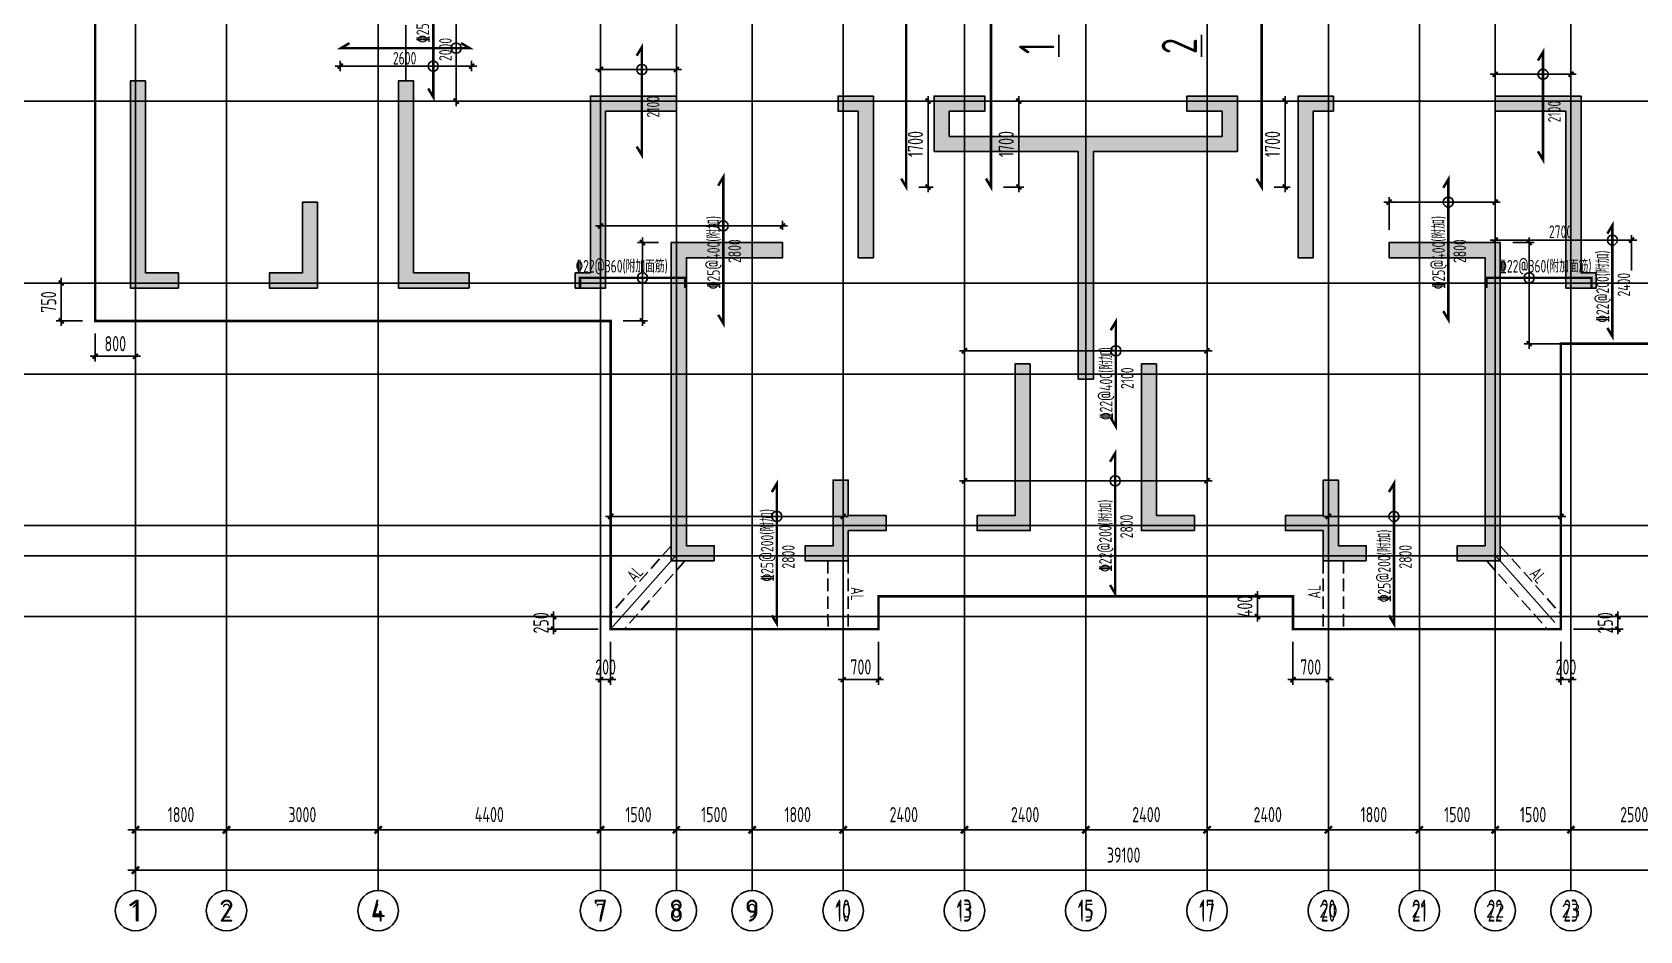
# Model space of a CAD drawing. Extents: x 627893 to 789462, y -407363 to 145317.
# Drawn here: x 666869 to 698676, y -147186 to -129402 of the extents above; entities that cross this region are included whole.
import ezdxf
from ezdxf.enums import TextEntityAlignment as Align

# ---------------------------------------------------------------- set-up
doc = ezdxf.new("R2010")
doc.units = 0
doc.header["$LTSCALE"] = 100
doc.linetypes.add('DASH', pattern=[0.35, 0.25, -0.1])
doc.layers.get('0').update_dxf_attribs({"linetype": 'CONTINUOUS'})
doc.layers.get('Defpoints').update_dxf_attribs({"linetype": 'CONTINUOUS'})
for name, color, linetype in [('1508', 2, 'CONTINUOUS'), ('AXIS', 3, 'CONTINUOUS'), ('AXIS_TEXT', 7, 'CONTINUOUS'), ('dote', 253, 'CONTINUOUS'), ('HATCH', 254, 'CONTINUOUS'), ('THIN', 7, 'CONTINUOUS'), ('底板钢筋2', 30, 'CONTINUOUS'), ('支座钢筋标注', 173, 'CONTINUOUS'), ('板底钢筋', 24, 'CONTINUOUS'), ('砼墙', 3, 'CONTINUOUS')]:
    doc.layers.add(name, color=color, linetype=linetype)
doc.styles.add('_TCH_AXIS', font='tssdeng.shx', dxfattribs={"width": 0.7, "bigfont": 'tssdchn.shx'})
doc.styles.add('CADReader_TextStyle', font='tssdeng.shx', dxfattribs={"height": 0.2, "bigfont": 'gbcbig.shx'})
doc.styles.add('COMPLEX', font='tssdeng.shx', dxfattribs={"width": 0.7, "bigfont": 'tssdchn.shx'})
doc.styles.add('dim_font', font='tssdeng.shx', dxfattribs={"width": 0.7, "bigfont": 'tssdchn.shx'})
doc.styles.add('HZTXT', font='tssdeng.shx', dxfattribs={"width": 0.7, "bigfont": 'tssdchn.shx'})
doc.styles.get("Standard").update_dxf_attribs({"font": 'tssdeng.shx', "width": 0.7, "bigfont": 'tssdchn.shx'})
doc.styles.add('TSSD_Dimension', font='Tssdeng.shx', dxfattribs={"width": 0.7, "bigfont": 'tssdchn.shx'})
doc.dimstyles.new('DIMN', dxfattribs={"dimtxt": 300, "dimasz": 1, "dimexe": 250, "dimexo": 300, "dimgap": 150, "dimtad": 1, "dimdec": 0, "dimzin": 0, "dimdsep": 46, "dimtxsty": 'dim_font', "dimblk": '_DIMX', "dimcen": 0.09, "dimclrt": 7, "dimadec": 0, "dimazin": 0, "dimtfac": 1, "dimtdec": 0, "dimtix": 1, "dimtmove": 2, "dimatfit": 3, "dimldrblk": '_DIMX', "dimfxl": 250, "dimtolj": 1, "dimtzin": 0, "dimarcsym": 0})
doc.dimstyles.new('TSSD_100_100', dxfattribs={"dimtxt": 300, "dimasz": 100, "dimexe": 100, "dimexo": 250, "dimgap": 100, "dimtad": 1, "dimdec": 0, "dimzin": 0, "dimdsep": 46, "dimtxsty": 'TSSD_Dimension', "dimblk": 'ARCHTICK', "dimcen": 0, "dimdle": 100, "dimclrt": 7, "dimadec": 0, "dimazin": 0, "dimtfac": 1, "dimtdec": 0, "dimtix": 1, "dimtmove": 2, "dimatfit": 3, "dimfxl": 1, "dimtolj": 1, "dimtzin": 0, "dimarcsym": 0})

# ---------------------------------------------------------------- blocks, each defined once
blk = doc.blocks.new('_DIMX')
blk.add_line((-150, 0), (150, 0))
at = {"const_width": 50}
blk.add_lwpolyline([(-70, -70), (70, 70)], dxfattribs=at)
blk = doc.blocks.new('_ArchTick')
at = {"color": 0, "linetype": 'ByBlock', "const_width": 0.4}
blk.add_lwpolyline([(-0.5, -0.5), (0.5, 0.5)], dxfattribs=at)
blk = doc.blocks.new('*D443')
at = {"layer": 'Defpoints', "color": 0}
for p in [(674278, -128767), (674278, -130767), (675258, -130767)]:
    blk.add_point(p, dxfattribs=at)
at = {"layer": '底板钢筋2', "color": 0, "lineweight": -2}
for p, q in [((674528, -128767), (675358, -128767)), ((675258, -128667), (675258, -130867)), ((674528, -130767), (675358, -130767))]:
    blk.add_line(p, q, dxfattribs=at)
at = {"layer": '底板钢筋2', "color": 0, "lineweight": -2, "xscale": 100, "yscale": 100, "zscale": 100}
for p, rotation in [((675258, -128767), 90), ((675258, -130767), 270)]:
    blk.add_blockref('_ArchTick', p, dxfattribs=dict(at, rotation=rotation))
blk = doc.blocks.new('*D445')
at = {"layer": 'Defpoints', "color": 0}
for p in [(678114, -130085), (679614, -130085), (679614, -130141)]:
    blk.add_point(p, dxfattribs=at)
at = {"layer": '底板钢筋2', "color": 0, "lineweight": -2}
for p, q in [((678014, -130141), (679714, -130141)), ((678114, -130335), (678114, -130241)), ((679614, -130335), (679614, -130241))]:
    blk.add_line(p, q, dxfattribs=at)
at = {"layer": '底板钢筋2', "color": 0, "lineweight": -2, "xscale": 100, "yscale": 100, "zscale": 100, "rotation": 180}
blk.add_blockref('_ArchTick', (678114, -130141), dxfattribs=at)
at = {"layer": '底板钢筋2', "color": 0, "lineweight": -2, "xscale": 100, "yscale": 100, "zscale": 100}
blk.add_blockref('_ArchTick', (679614, -130141), dxfattribs=at)
blk = doc.blocks.new('*D446')
at = {"layer": 'Defpoints', "color": 0}
for p in [(681714, -133237), (681714, -133567), (678114, -133602)]:
    blk.add_point(p, dxfattribs=at)
at = {"layer": '底板钢筋2', "color": 0, "lineweight": -2}
for p, q in [((678014, -133237), (681814, -133237)), ((678114, -133352), (678114, -133137)), ((681714, -133317), (681714, -133137))]:
    blk.add_line(p, q, dxfattribs=at)
at = {"layer": '底板钢筋2', "color": 0, "lineweight": -2, "xscale": 100, "yscale": 100, "zscale": 100, "rotation": 180}
blk.add_blockref('_ArchTick', (678114, -133237), dxfattribs=at)
at = {"layer": '底板钢筋2', "color": 0, "lineweight": -2, "xscale": 100, "yscale": 100, "zscale": 100}
blk.add_blockref('_ArchTick', (681714, -133237), dxfattribs=at)
blk = doc.blocks.new('*D447')
at = {"layer": 'Defpoints', "color": 0}
for p in [(682914, -138984), (678314, -140089), (682914, -140089)]:
    blk.add_point(p, dxfattribs=at)
at = {"layer": '底板钢筋2', "color": 0, "lineweight": -2}
for p, q in [((678214, -138984), (683014, -138984)), ((678314, -139839), (678314, -138884)), ((682914, -139839), (682914, -138884))]:
    blk.add_line(p, q, dxfattribs=at)
at = {"layer": '底板钢筋2', "color": 0, "lineweight": -2, "xscale": 100, "yscale": 100, "zscale": 100, "rotation": 180}
blk.add_blockref('_ArchTick', (678314, -138984), dxfattribs=at)
at = {"layer": '底板钢筋2', "color": 0, "lineweight": -2, "xscale": 100, "yscale": 100, "zscale": 100}
blk.add_blockref('_ArchTick', (682914, -138984), dxfattribs=at)
blk = doc.blocks.new('*D448')
at = {"layer": 'Defpoints', "color": 0}
for p in [(685314, -138019), (690114, -138019), (690114, -138280)]:
    blk.add_point(p, dxfattribs=at)
at = {"layer": '底板钢筋2', "color": 0, "lineweight": -2}
for p, q in [((685214, -138280), (690214, -138280)), ((685314, -138269), (685314, -138380)), ((690114, -138269), (690114, -138380))]:
    blk.add_line(p, q, dxfattribs=at)
at = {"layer": '底板钢筋2', "color": 0, "lineweight": -2, "xscale": 100, "yscale": 100, "zscale": 100, "rotation": 180}
blk.add_blockref('_ArchTick', (685314, -138280), dxfattribs=at)
at = {"layer": '底板钢筋2', "color": 0, "lineweight": -2, "xscale": 100, "yscale": 100, "zscale": 100}
blk.add_blockref('_ArchTick', (690114, -138280), dxfattribs=at)
blk = doc.blocks.new('*D449')
at = {"layer": 'Defpoints', "color": 0}
for p in [(692514, -138984), (692514, -140089), (697114, -140089)]:
    blk.add_point(p, dxfattribs=at)
at = {"layer": '底板钢筋2', "color": 0, "lineweight": -2}
for p, q in [((697214, -138984), (692414, -138984)), ((692514, -139839), (692514, -138884)), ((697114, -139839), (697114, -138884))]:
    blk.add_line(p, q, dxfattribs=at)
at = {"layer": '底板钢筋2', "color": 0, "lineweight": -2, "xscale": 100, "yscale": 100, "zscale": 100, "rotation": 180}
blk.add_blockref('_ArchTick', (692514, -138984), dxfattribs=at)
at = {"layer": '底板钢筋2', "color": 0, "lineweight": -2, "xscale": 100, "yscale": 100, "zscale": 100}
blk.add_blockref('_ArchTick', (697114, -138984), dxfattribs=at)
blk = doc.blocks.new('*D450')
at = {"layer": 'Defpoints', "color": 0}
for p in [(690114, -135708), (685314, -135859), (690114, -135859)]:
    blk.add_point(p, dxfattribs=at)
at = {"layer": '底板钢筋2', "color": 0, "lineweight": -2}
for p, q in [((685214, -135708), (690214, -135708)), ((685314, -135609), (685314, -135608)), ((690114, -135609), (690114, -135608))]:
    blk.add_line(p, q, dxfattribs=at)
at = {"layer": '底板钢筋2', "color": 0, "lineweight": -2, "xscale": 100, "yscale": 100, "zscale": 100, "rotation": 180}
blk.add_blockref('_ArchTick', (685314, -135708), dxfattribs=at)
at = {"layer": '底板钢筋2', "color": 0, "lineweight": -2, "xscale": 100, "yscale": 100, "zscale": 100}
blk.add_blockref('_ArchTick', (690114, -135708), dxfattribs=at)
blk = doc.blocks.new('*D453')
at = {"layer": 'Defpoints', "color": 0}
for p in [(695814, -132765), (693714, -133567), (695814, -133567)]:
    blk.add_point(p, dxfattribs=at)
at = {"layer": '底板钢筋2', "color": 0, "lineweight": -2}
for p, q in [((693614, -132765), (695914, -132765)), ((693714, -133317), (693714, -132665)), ((695814, -133317), (695814, -132665))]:
    blk.add_line(p, q, dxfattribs=at)
at = {"layer": '底板钢筋2', "color": 0, "lineweight": -2, "xscale": 100, "yscale": 100, "zscale": 100, "rotation": 180}
blk.add_blockref('_ArchTick', (693714, -132765), dxfattribs=at)
at = {"layer": '底板钢筋2', "color": 0, "lineweight": -2, "xscale": 100, "yscale": 100, "zscale": 100}
blk.add_blockref('_ArchTick', (695814, -132765), dxfattribs=at)
blk = doc.blocks.new('*D454')
at = {"layer": 'Defpoints', "color": 0}
for p in [(695814, -130274), (697314, -130236), (697314, -130274)]:
    blk.add_point(p, dxfattribs=at)
at = {"layer": '底板钢筋2', "color": 0, "lineweight": -2}
for p, q in [((695814, -130024), (695814, -130136)), ((697314, -130024), (697314, -130136)), ((695714, -130236), (697414, -130236))]:
    blk.add_line(p, q, dxfattribs=at)
at = {"layer": '底板钢筋2', "color": 0, "lineweight": -2, "xscale": 100, "yscale": 100, "zscale": 100, "rotation": 180}
blk.add_blockref('_ArchTick', (695814, -130236), dxfattribs=at)
at = {"layer": '底板钢筋2', "color": 0, "lineweight": -2, "xscale": 100, "yscale": 100, "zscale": 100}
blk.add_blockref('_ArchTick', (697314, -130236), dxfattribs=at)
blk = doc.blocks.new('*D459')
at = {"layer": 'Defpoints', "color": 0}
for p in [(684162, -130767), (684162, -132467), (684594, -132467)]:
    blk.add_point(p, dxfattribs=at)
at = {"layer": '支座钢筋标注', "color": 0, "lineweight": -2}
for p, q in [((684594, -130667), (684594, -132567)), ((684412, -130767), (684694, -130767)), ((684412, -132467), (684694, -132467))]:
    blk.add_line(p, q, dxfattribs=at)
at = {"layer": '支座钢筋标注', "color": 0, "lineweight": -2, "xscale": 100, "yscale": 100, "zscale": 100}
for p, rotation in [((684594, -130767), 90), ((684594, -132467), 270)]:
    blk.add_blockref('_ArchTick', p, dxfattribs=dict(at, rotation=rotation))
at = {"layer": '支座钢筋标注', "color": 7, "insert": (684344, -131617), "char_height": 300, "attachment_point": 5, "rotation": 90, "style": 'TSSD_Dimension'}
blk.add_mtext('\\A1;1700', dxfattribs=at)
blk = doc.blocks.new('*D460')
at = {"layer": 'Defpoints', "color": 0}
for p in [(685839, -130767), (685839, -132467), (686389, -132467)]:
    blk.add_point(p, dxfattribs=at)
at = {"layer": '支座钢筋标注', "color": 0, "lineweight": -2}
for p, q in [((686389, -130667), (686389, -132567)), ((686089, -130767), (686489, -130767)), ((686089, -132467), (686489, -132467))]:
    blk.add_line(p, q, dxfattribs=at)
at = {"layer": '支座钢筋标注', "color": 0, "lineweight": -2, "xscale": 100, "yscale": 100, "zscale": 100}
for p, rotation in [((686389, -130767), 90), ((686389, -132467), 270)]:
    blk.add_blockref('_ArchTick', p, dxfattribs=dict(at, rotation=rotation))
at = {"layer": '支座钢筋标注', "color": 7, "insert": (686139, -131617), "char_height": 300, "attachment_point": 5, "rotation": 90, "style": 'TSSD_Dimension'}
blk.add_mtext('\\A1;1700', dxfattribs=at)
blk = doc.blocks.new('*D461')
at = {"layer": 'Defpoints', "color": 0}
for p in [(691194, -130767), (691194, -132467), (691659, -132467)]:
    blk.add_point(p, dxfattribs=at)
at = {"layer": '支座钢筋标注', "color": 0, "lineweight": -2}
for p, q in [((691659, -130667), (691659, -132567)), ((691444, -130767), (691759, -130767)), ((691444, -132467), (691759, -132467))]:
    blk.add_line(p, q, dxfattribs=at)
at = {"layer": '支座钢筋标注', "color": 0, "lineweight": -2, "xscale": 100, "yscale": 100, "zscale": 100}
for p, rotation in [((691659, -130767), 90), ((691659, -132467), 270)]:
    blk.add_blockref('_ArchTick', p, dxfattribs=dict(at, rotation=rotation))
at = {"layer": '支座钢筋标注', "color": 7, "insert": (691409, -131617), "char_height": 300, "attachment_point": 5, "rotation": 90, "style": 'TSSD_Dimension'}
blk.add_mtext('\\A1;1700', dxfattribs=at)
blk = doc.blocks.new('*D462')
at = {"layer": '1508', "color": 0, "lineweight": -2}
for p, q in [((668114, -135367), (668114, -135917)), ((668914, -135367), (668914, -135917)), ((668014, -135817), (669014, -135817))]:
    blk.add_line(p, q, dxfattribs=at)
at = {"layer": 'Defpoints', "color": 0}
for p in [(668114, -135117), (668914, -135117), (668914, -135817)]:
    blk.add_point(p, dxfattribs=at)
at = {"layer": '1508', "color": 0, "lineweight": -2, "xscale": 100, "yscale": 100, "zscale": 100, "rotation": 180}
blk.add_blockref('_ArchTick', (668114, -135817), dxfattribs=at)
at = {"layer": '1508', "color": 0, "lineweight": -2, "xscale": 100, "yscale": 100, "zscale": 100}
blk.add_blockref('_ArchTick', (668914, -135817), dxfattribs=at)
at = {"layer": '1508', "color": 7, "insert": (668514, -135567), "char_height": 300, "attachment_point": 5, "style": 'TSSD_Dimension'}
blk.add_mtext('\\A1;800', dxfattribs=at)
blk = doc.blocks.new('*D463')
at = {"layer": '1508', "color": 0, "lineweight": -2}
for p, q in [((667864, -134367), (667344, -134367)), ((667444, -134267), (667444, -135217)), ((667864, -135117), (667344, -135117))]:
    blk.add_line(p, q, dxfattribs=at)
at = {"layer": 'Defpoints', "color": 0}
for p in [(668114, -134367), (667444, -135117), (668114, -135117)]:
    blk.add_point(p, dxfattribs=at)
at = {"layer": '1508', "color": 0, "lineweight": -2, "xscale": 100, "yscale": 100, "zscale": 100}
for p, rotation in [((667444, -134367), 90), ((667444, -135117), 270)]:
    blk.add_blockref('_ArchTick', p, dxfattribs=dict(at, rotation=rotation))
at = {"layer": '1508', "color": 7, "insert": (667194, -134742), "char_height": 300, "attachment_point": 5, "rotation": 90, "style": 'TSSD_Dimension'}
blk.add_mtext('\\A1;750', dxfattribs=at)
blk = doc.blocks.new('*D490')
at = {"layer": '1508', "color": 0, "lineweight": -2}
for p, q in [((697114, -141467), (697114, -142315)), ((697314, -141467), (697314, -142315)), ((697114, -142215), (697014, -142215)), ((697114, -142215), (697314, -142215)), ((697314, -142215), (697414, -142215))]:
    blk.add_line(p, q, dxfattribs=at)
at = {"layer": 'Defpoints', "color": 0}
for p in [(697114, -141217), (697314, -141217), (697314, -142215)]:
    blk.add_point(p, dxfattribs=at)
at = {"layer": '1508', "color": 0, "lineweight": -2, "xscale": 100, "yscale": 100, "zscale": 100}
blk.add_blockref('_ArchTick', (697114, -142215), dxfattribs=at)
at = {"layer": '1508', "color": 0, "lineweight": -2, "xscale": 100, "yscale": 100, "zscale": 100, "rotation": 180}
blk.add_blockref('_ArchTick', (697314, -142215), dxfattribs=at)
at = {"layer": '1508', "color": 7, "insert": (697214, -141965), "char_height": 300, "attachment_point": 5, "style": 'TSSD_Dimension'}
blk.add_mtext('\\A1;200', dxfattribs=at)
blk = doc.blocks.new('*D491')
at = {"layer": '1508', "color": 0, "lineweight": -2}
for p, q in [((691814, -141467), (691814, -142315)), ((692514, -141467), (692514, -142315)), ((691714, -142215), (692614, -142215))]:
    blk.add_line(p, q, dxfattribs=at)
at = {"layer": 'Defpoints', "color": 0}
for p in [(691814, -141217), (692514, -141217), (692514, -142215)]:
    blk.add_point(p, dxfattribs=at)
at = {"layer": '1508', "color": 0, "lineweight": -2, "xscale": 100, "yscale": 100, "zscale": 100, "rotation": 180}
blk.add_blockref('_ArchTick', (691814, -142215), dxfattribs=at)
at = {"layer": '1508', "color": 0, "lineweight": -2, "xscale": 100, "yscale": 100, "zscale": 100}
blk.add_blockref('_ArchTick', (692514, -142215), dxfattribs=at)
at = {"layer": '1508', "color": 7, "insert": (692164, -141965), "char_height": 300, "attachment_point": 5, "style": 'TSSD_Dimension'}
blk.add_mtext('\\A1;700', dxfattribs=at)
blk = doc.blocks.new('*D492')
at = {"layer": '1508', "color": 0, "lineweight": -2}
for p, q in [((698243, -140967), (698243, -140867)), ((697364, -140967), (698343, -140967)), ((697364, -141217), (698343, -141217)), ((698243, -140967), (698243, -141217)), ((698243, -141217), (698243, -141317))]:
    blk.add_line(p, q, dxfattribs=at)
at = {"layer": 'Defpoints', "color": 0}
for p in [(697114, -140967), (697114, -141217), (698243, -141217)]:
    blk.add_point(p, dxfattribs=at)
at = {"layer": '1508', "color": 0, "lineweight": -2, "xscale": 100, "yscale": 100, "zscale": 100}
for p, rotation in [((698243, -140967), 270), ((698243, -141217), 90)]:
    blk.add_blockref('_ArchTick', p, dxfattribs=dict(at, rotation=rotation))
at = {"layer": '1508', "color": 7, "insert": (697993, -141092), "char_height": 300, "attachment_point": 5, "rotation": 90, "style": 'TSSD_Dimension'}
blk.add_mtext('\\A1;250', dxfattribs=at)
blk = doc.blocks.new('*D493')
at = {"layer": '1508', "color": 0, "lineweight": -2}
for p, q in [((691564, -140567), (691013, -140567)), ((691113, -140567), (691113, -140467)), ((691113, -140567), (691113, -140967)), ((691564, -140967), (691013, -140967)), ((691113, -140967), (691113, -141067))]:
    blk.add_line(p, q, dxfattribs=at)
at = {"layer": 'Defpoints', "color": 0}
for p in [(691814, -140567), (691113, -140967), (691814, -140967)]:
    blk.add_point(p, dxfattribs=at)
at = {"layer": '1508', "color": 0, "lineweight": -2, "xscale": 100, "yscale": 100, "zscale": 100}
for p, rotation in [((691113, -140567), 270), ((691113, -140967), 90)]:
    blk.add_blockref('_ArchTick', p, dxfattribs=dict(at, rotation=rotation))
at = {"layer": '1508', "color": 7, "insert": (690863, -140767), "char_height": 300, "attachment_point": 5, "rotation": 90, "style": 'TSSD_Dimension'}
blk.add_mtext('\\A1;400', dxfattribs=at)
blk = doc.blocks.new('*D494')
at = {"layer": '1508', "color": 0, "lineweight": -2}
for p, q in [((678114, -141467), (678114, -142315)), ((678314, -141467), (678314, -142315)), ((678114, -142215), (678014, -142215)), ((678314, -142215), (678114, -142215)), ((678314, -142215), (678414, -142215))]:
    blk.add_line(p, q, dxfattribs=at)
at = {"layer": 'Defpoints', "color": 0}
for p in [(678114, -141217), (678314, -141217), (678114, -142215)]:
    blk.add_point(p, dxfattribs=at)
at = {"layer": '1508', "color": 0, "lineweight": -2, "xscale": 100, "yscale": 100, "zscale": 100}
blk.add_blockref('_ArchTick', (678114, -142215), dxfattribs=at)
at = {"layer": '1508', "color": 0, "lineweight": -2, "xscale": 100, "yscale": 100, "zscale": 100, "rotation": 180}
blk.add_blockref('_ArchTick', (678314, -142215), dxfattribs=at)
at = {"layer": '1508', "color": 7, "insert": (678214, -141965), "char_height": 300, "attachment_point": 5, "style": 'TSSD_Dimension'}
blk.add_mtext('\\A1;200', dxfattribs=at)
blk = doc.blocks.new('*D495')
at = {"layer": '1508', "color": 0, "lineweight": -2}
for p, q in [((677186, -140967), (677186, -140867)), ((678064, -140967), (677086, -140967)), ((678064, -141217), (677086, -141217)), ((677186, -140967), (677186, -141217)), ((677186, -141217), (677186, -141317))]:
    blk.add_line(p, q, dxfattribs=at)
at = {"layer": 'Defpoints', "color": 0}
for p in [(677186, -141217), (678314, -140967), (678314, -141217)]:
    blk.add_point(p, dxfattribs=at)
at = {"layer": '1508', "color": 0, "lineweight": -2, "xscale": 100, "yscale": 100, "zscale": 100}
for p, rotation in [((677186, -140967), 270), ((677186, -141217), 90)]:
    blk.add_blockref('_ArchTick', p, dxfattribs=dict(at, rotation=rotation))
at = {"layer": '1508', "color": 7, "insert": (676936, -141092), "char_height": 300, "attachment_point": 5, "rotation": 90, "style": 'TSSD_Dimension'}
blk.add_mtext('\\A1;250', dxfattribs=at)
blk = doc.blocks.new('*D496')
at = {"layer": '1508', "color": 0, "lineweight": -2}
for p, q in [((682914, -141467), (682914, -142315)), ((683614, -141467), (683614, -142315)), ((682814, -142215), (683714, -142215))]:
    blk.add_line(p, q, dxfattribs=at)
at = {"layer": 'Defpoints', "color": 0}
for p in [(682914, -141217), (683614, -141217), (683614, -142215)]:
    blk.add_point(p, dxfattribs=at)
at = {"layer": '1508', "color": 0, "lineweight": -2, "xscale": 100, "yscale": 100, "zscale": 100, "rotation": 180}
blk.add_blockref('_ArchTick', (682914, -142215), dxfattribs=at)
at = {"layer": '1508', "color": 0, "lineweight": -2, "xscale": 100, "yscale": 100, "zscale": 100}
blk.add_blockref('_ArchTick', (683614, -142215), dxfattribs=at)
at = {"layer": '1508', "color": 7, "insert": (683264, -141965), "char_height": 300, "attachment_point": 5, "style": 'TSSD_Dimension'}
blk.add_mtext('\\A1;700', dxfattribs=at)
blk = doc.blocks.new('*D498')
at = {"layer": 'Defpoints', "color": 0}
for p in [(672964, -129719), (675564, -129719), (675564, -130075)]:
    blk.add_point(p, dxfattribs=at)
at = {"layer": '底板钢筋2', "color": 0, "lineweight": -2}
for p, q in [((672864, -130075), (675664, -130075)), ((672964, -129969), (672964, -130175)), ((675564, -129969), (675564, -130175))]:
    blk.add_line(p, q, dxfattribs=at)
at = {"layer": '底板钢筋2', "color": 0, "lineweight": -2, "xscale": 100, "yscale": 100, "zscale": 100, "rotation": 180}
blk.add_blockref('_ArchTick', (672964, -130075), dxfattribs=at)
at = {"layer": '底板钢筋2', "color": 0, "lineweight": -2, "xscale": 100, "yscale": 100, "zscale": 100}
blk.add_blockref('_ArchTick', (675564, -130075), dxfattribs=at)
blk = doc.blocks.new('*D499')
at = {"layer": 'Defpoints', "color": 0}
for p in [(698514, -133517), (695814, -133885), (698514, -134367)]:
    blk.add_point(p, dxfattribs=at)
at = {"layer": '底板钢筋2', "color": 0, "lineweight": -2}
for p, q in [((695714, -133517), (698614, -133517)), ((695814, -133635), (695814, -133417)), ((698514, -134117), (698514, -133417))]:
    blk.add_line(p, q, dxfattribs=at)
at = {"layer": '底板钢筋2', "color": 0, "lineweight": -2, "xscale": 100, "yscale": 100, "zscale": 100, "rotation": 180}
blk.add_blockref('_ArchTick', (695814, -133517), dxfattribs=at)
at = {"layer": '底板钢筋2', "color": 0, "lineweight": -2, "xscale": 100, "yscale": 100, "zscale": 100}
blk.add_blockref('_ArchTick', (698514, -133517), dxfattribs=at)
blk = doc.blocks.new('*D541')
at = {"layer": 'Defpoints', "color": 0}
for p in [(679514, -133567), (678314, -135117), (678942, -135117)]:
    blk.add_point(p, dxfattribs=at)
at = {"layer": '底板钢筋2', "color": 0, "lineweight": -2}
for p, q in [((679264, -133567), (678842, -133567)), ((678942, -133467), (678942, -135217)), ((678564, -135117), (679042, -135117))]:
    blk.add_line(p, q, dxfattribs=at)
at = {"layer": '底板钢筋2', "color": 0, "lineweight": -2, "xscale": 100, "yscale": 100, "zscale": 100}
for p, rotation in [((678942, -133567), 90), ((678942, -135117), 270)]:
    blk.add_blockref('_ArchTick', p, dxfattribs=dict(at, rotation=rotation))
blk = doc.blocks.new('*D542')
at = {"layer": 'Defpoints', "color": 0}
for p in [(695914, -133567), (696486, -135567), (697462, -135567)]:
    blk.add_point(p, dxfattribs=at)
at = {"layer": '底板钢筋2', "color": 0, "lineweight": -2}
for p, q in [((696164, -133567), (696586, -133567)), ((696486, -133467), (696486, -135667)), ((697212, -135567), (696386, -135567))]:
    blk.add_line(p, q, dxfattribs=at)
at = {"layer": '底板钢筋2', "color": 0, "lineweight": -2, "xscale": 100, "yscale": 100, "zscale": 100}
for p, rotation in [((696486, -133567), 90), ((696486, -135567), 270)]:
    blk.add_blockref('_ArchTick', p, dxfattribs=dict(at, rotation=rotation))
blk = doc.blocks.new('_AXISO')
blk.add_circle((0, 0), 0.5)
at = {"layer": 'AXIS_TEXT', "style": 'COMPLEX', "width": 1.041667}
blk.add_attdef('A', text='', height=0.56, dxfattribs=at).set_placement((-0.25, -0.28), (0.25, -0.28), align=Align.FIT)

msp = doc.modelspace()

# ---------------------------------------------------------------- hatches: boundary and pattern name
at = {"layer": 'HATCH'}
for points in [[(669114.1, -130367), (669114.1, -134167), (669764.1, -134167), (669764.1, -134467), (668814.1, -134467), (668814.1, -130367)], [(675514.1, -134467), (674114.1, -134467), (674114.1, -130367), (674414.1, -130367), (674414.1, -134167), (675514.1, -134167)], [(677614.1, -134167), (677914.1, -134167), (677914.1, -130667), (679614.1, -130667), (679614.1, -130967), (678214.1, -130967), (678214.1, -134467), (677614.1, -134467)], [(683214.1, -133867), (683214.1, -130967), (682814, -130967), (682814, -130667), (683514.1, -130667), (683514.1, -133867)], [(684714.1, -131767), (684714.1, -130667), (685714.1, -130667), (685714.1, -130967), (685014.1, -130967), (685014.1, -131467), (690414.1, -131467), (690414.1, -130967), (689714.1, -130967), (689714.1, -130667), (690714.1, -130667), (690714.1, -131767), (687864.1, -131767), (687864.1, -136267), (687564.1, -136267), (687564.1, -131767)], [(692614.3, -130967), (692214.1, -130967), (692214.1, -133867), (691914.1, -133867), (691914.1, -130667), (692614.3, -130667)], [(697814.1, -134467), (697214.1, -134467), (697214.1, -130967), (695814.1, -130967), (695814.1, -130667), (697514.1, -130667), (697514.1, -134167), (697814.1, -134167)], [(672514.1, -132767), (672514.1, -134467), (671564.1, -134467), (671564.1, -134167), (672214.1, -134167), (672214.1, -132767)], [(680364.1, -139867), (679514.1, -139867), (679514.1, -133567), (681714.1, -133567), (681714.1, -133867), (679814.1, -133867), (679814.1, -139567), (680364.1, -139567)], [(695064.1, -139567), (695614.1, -139567), (695614.1, -133867), (693714.3, -133867), (693714.3, -133567), (695914.1, -133567), (695914.1, -139867), (695064.1, -139867)], [(686614.1, -135967), (686614.1, -139267), (685564.1, -139267), (685564.1, -138967), (686314.1, -138967), (686314.1, -135967)], [(689114.1, -135967), (689114.1, -138967), (689864.1, -138967), (689864.1, -139267), (688814.1, -139267), (688814.1, -135967)], [(683764.1, -138967), (683764.1, -139267), (683014.1, -139267), (683014.1, -139866.5), (682164.1, -139866.5), (682164.1, -139566.5), (682714.1, -139566.5), (682714.1, -138267), (683014.1, -138267), (683014.1, -138967)], [(693264.1, -139866.5), (692414.1, -139866.5), (692414.1, -139267), (691664.1, -139267), (691664.1, -138967), (692414.1, -138967), (692414.1, -138267), (692714.1, -138267), (692714.1, -139566.5), (693264.1, -139566.5)]]:
    msp.add_hatch(color=256, dxfattribs=at).paths.add_polyline_path(points)

# ---------------------------------------------------------------- linework, layer by layer
at = {"const_width": 30}
for points in [[(687181.2, -129453), (687181.2, -129894.1)], [(690002.9, -129453), (690002.9, -129894.1)]]:
    msp.add_lwpolyline(points, dxfattribs=at)
at = {"layer": '1508', "const_width": 50, "elevation": 0}
msp.add_lwpolyline([(708214.1, -135567), (697114.1, -135567), (697114.1, -141217), (691814.1, -141216.5), (691814.1, -140567), (683614.1, -140567), (683614.1, -141216.5), (678314.1, -141217), (678314.1, -135117), (668114.1, -135117), (668114.1, -126917)], dxfattribs=at)
at = {"layer": 'AXIS'}
for p, q in [((668914.1, -143172.4), (668914.1, -146385.8)), ((670714.1, -143172.4), (670714.1, -146385.8)), ((673714.1, -143172.4), (673714.1, -146385.8)), ((678114.1, -143172.4), (678114.1, -146385.8)), ((679614.1, -143172.4), (679614.1, -146385.8)), ((681114.1, -143172.4), (681114.1, -146385.8)), ((682914.1, -143172.4), (682914.1, -146385.8)), ((685314.1, -143172.4), (685314.1, -146385.8)), ((687714.1, -143172.4), (687714.1, -146385.8)), ((690114.1, -143172.4), (690114.1, -146385.8)), ((692514.1, -143172.4), (692514.1, -146385.8)), ((694314.1, -143172.4), (694314.1, -146385.8)), ((695814.1, -143172.4), (695814.1, -146385.8)), ((697314.1, -143172.4), (697314.1, -146385.8))]:
    msp.add_line(p, q, dxfattribs=at)
at = {"layer": 'AXIS', "linetype": 'Continuous'}
for centre in [(668914.1, -146785.8), (670714.1, -146785.8), (673714.1, -146785.8), (678114.1, -146785.8), (679614.1, -146785.8), (681114.1, -146785.8), (682914.1, -146785.8), (685314.1, -146785.8), (687714.1, -146785.8), (690114.1, -146785.8), (692514.1, -146785.8), (694314.1, -146785.8), (695814.1, -146785.8), (697314.1, -146785.8)]:
    msp.add_circle(centre, 400, dxfattribs=at)
at = {"layer": 'dote', "ltscale": 10}
for p, q in [((668914.1, -143172.4), (668914.1, -119653.5)), ((670714.1, -143172.4), (670714.1, -119653.5)), ((673714.1, -143172.4), (673714.1, -119653.5)), ((678114.1, -143172.4), (678114.1, -119653.5)), ((679614.1, -143172.4), (679614.1, -119653.5)), ((681114.1, -143172.4), (681114.1, -119653.5)), ((682914.1, -143172.4), (682914.1, -119653.5)), ((685314.1, -143172.4), (685314.1, -119653.5)), ((687714.1, -143172.4), (687714.1, -119653.5)), ((690114.1, -143172.4), (690114.1, -119653.5)), ((692514.1, -143172.4), (692514.1, -119653.5)), ((694314.1, -143172.4), (694314.1, -119653.5)), ((695814.1, -143172.4), (695814.1, -119653.5)), ((697314.1, -143172.4), (697314.1, -119653.5)), ((674264.1, -130367, 0), (674264.1, -129267, 0)), ((665333.9, -130767), (711795.4, -130767)), ((665333.9, -134367), (711795.4, -134367)), ((665333.9, -136167), (711795.4, -136167)), ((665333.9, -139167), (711795.4, -139167)), ((665333.9, -139767), (711795.4, -139767)), ((679632.2, -139734.1), (678314.1, -141217)), ((695796, -139734.1), (696996, -141084.1)), ((665333.9, -140967), (711795.4, -140967))]:
    msp.add_line(p, q, dxfattribs=at)
at = {"layer": 'THIN', "color": 1, "linetype": 'DASH', "ltscale": 10}
for p, q in [((679514.1, -139565.9), (678314.1, -140915.9)), ((695914.1, -139565.9), (697114.1, -140915.9)), ((679781.7, -139867), (678581.7, -141216.9)), ((682614.1, -139866.6), (682614.2, -141216.6)), ((683014.1, -139866.5), (683014.2, -141216.6)), ((692414.1, -139866.5), (692414, -141216.6)), ((692814.1, -139866.6), (692814, -141216.6)), ((695646.5, -139867), (696846.5, -141216.9))]:
    msp.add_line(p, q, dxfattribs=at)
at = {"layer": '底板钢筋2'}
for centre in [(675257.8, -129719.4, 0), (674804.6, -130074.5, 0), (678930, -130140.8, 0), (696760.6, -130236.3), (694886.7, -132764.8), (680541.5, -133237.3, 0), (698133, -133517.2), (678942.3, -134264.1, 0), (696485.9, -134264.1, 0), (688308.2, -135708.1, 0), (688294.4, -138280.5, 0), (681603, -138984.4, 0), (693811.5, -138984.4, 0)]:
    msp.add_circle(centre, 100, dxfattribs=at)
at = {"layer": '板底钢筋', "color": 3, "const_width": 50}
for points in [[(684061.8, -132300.3), (684161.8, -132467), (684161.8, -122531.8), (684061.8, -122698.4)], [(691093.8, -132300.3), (691193.8, -132467), (691193.8, -122531.8), (691093.8, -122698.4)], [(685739.2, -132300.3), (685839.2, -132467), (685839.2, -124694.9), (685739.2, -124861.6)], [(674704.6, -129026.4), (674804.6, -128859.8), (674804.6, -130684.5), (674704.6, -130517.8)], [(678830, -129868.7), (678930, -129702), (678930, -131831.9), (678830, -131665.2)], [(696660.6, -129964.2), (696760.6, -129797.5), (696760.6, -131927.4), (696660.6, -131760.7)], [(680441.5, -132440.4), (680541.5, -132273.7), (680541.5, -135162.8), (680441.5, -134996.2)], [(698033, -135254.7), (698133, -135421.4), (698133, -133224.6), (698033, -133391.3)], [(688208.2, -137033.6), (688308.2, -137200.3), (688308.2, -135133.6), (688208.2, -135300.3)], [(681503, -140942.3), (681603, -141109), (681603, -138336.2), (681503, -138502.9)], [(693711.5, -140942.3), (693811.5, -141109), (693811.5, -138336.2), (693711.5, -138502.9)]]:
    msp.add_lwpolyline(points, dxfattribs=at)
at = {"layer": '板底钢筋', "const_width": 50}
msp.add_lwpolyline([(675355.7, -129619.4), (675522.4, -129719.4), (672980.5, -129719.4), (673147.1, -129619.4)], dxfattribs=at)
at = {"layer": '板底钢筋', "color": 3, "const_width": 50, "elevation": 0}
for points in [[(694786.7, -134922.5), (694886.7, -135089.2), (694886.7, -132316.4), (694786.7, -132483.1)], [(679790.1, -134464.1), (679790.1, -134264.1), (677707.3, -134264.1), (677707.3, -134464.1)], [(695638.1, -134464.1), (695638.1, -134264.1), (697721, -134264.1), (697721, -134464.1)], [(688194.4, -140342.3), (688294.4, -140509), (688294.4, -137736.2), (688194.4, -137902.9)]]:
    msp.add_lwpolyline(points, dxfattribs=at)
at = {"layer": '砼墙', "elevation": 0}
for points in [[(669114.1, -130367), (669114.1, -134167), (669764.1, -134167), (669764.1, -134467), (668814.1, -134467), (668814.1, -130367)], [(675514.1, -134467), (674114.1, -134467), (674114.1, -130367), (674414.1, -130367), (674414.1, -134167), (675514.1, -134167)], [(677614.1, -134167), (677914.1, -134167), (677914.1, -130667), (679614.1, -130667), (679614.1, -130967), (678214.1, -130967), (678214.1, -134467), (677614.1, -134467)], [(683214.1, -133867), (683214.1, -130967), (682814, -130967), (682814, -130667), (683514.1, -130667), (683514.1, -133867)], [(684714.1, -131767), (684714.1, -130667), (685714.1, -130667), (685714.1, -130967), (685014.1, -130967), (685014.1, -131467), (690414.1, -131467), (690414.1, -130967), (689714.1, -130967), (689714.1, -130667), (690714.1, -130667), (690714.1, -131767), (687864.1, -131767), (687864.1, -136267), (687564.1, -136267), (687564.1, -131767)], [(692614.3, -130967), (692214.1, -130967), (692214.1, -133867), (691914.1, -133867), (691914.1, -130667), (692614.3, -130667)], [(697814.1, -134467), (697214.1, -134467), (697214.1, -130967), (695814.1, -130967), (695814.1, -130667), (697514.1, -130667), (697514.1, -134167), (697814.1, -134167)], [(672514.1, -132767), (672514.1, -134467), (671564.1, -134467), (671564.1, -134167), (672214.1, -134167), (672214.1, -132767)], [(680364.1, -139867), (679514.1, -139867), (679514.1, -133567), (681714.1, -133567), (681714.1, -133867), (679814.1, -133867), (679814.1, -139567), (680364.1, -139567)], [(695064.1, -139567), (695614.1, -139567), (695614.1, -133867), (693714.3, -133867), (693714.3, -133567), (695914.1, -133567), (695914.1, -139867), (695064.1, -139867)], [(686614.1, -135967), (686614.1, -139267), (685564.1, -139267), (685564.1, -138967), (686314.1, -138967), (686314.1, -135967)], [(689114.1, -135967), (689114.1, -138967), (689864.1, -138967), (689864.1, -139267), (688814.1, -139267), (688814.1, -135967)], [(683764.1, -138967), (683764.1, -139267), (683014.1, -139267), (683014.1, -139866.5), (682164.1, -139866.5), (682164.1, -139566.5), (682714.1, -139566.5), (682714.1, -138267), (683014.1, -138267), (683014.1, -138967)], [(693264.1, -139866.5), (692414.1, -139866.5), (692414.1, -139267), (691664.1, -139267), (691664.1, -138967), (692414.1, -138967), (692414.1, -138267), (692714.1, -138267), (692714.1, -139566.5), (693264.1, -139566.5)]]:
    msp.add_lwpolyline(points, close=True, dxfattribs=at)

# ---------------------------------------------------------------- block references
at = {"layer": 'AXIS'}
ref = msp.add_blockref('_AXISO', (668914.1, -146785.8), dxfattribs=dict(at, xscale=800, yscale=800, zscale=800))
ref.add_attrib('A', '1', dxfattribs={"layer": 'AXIS_TEXT', "height": 438.4, "style": '_TCH_AXIS', "width": 2.8}).set_placement((668768, -147005), (669060.2, -147005), align=Align.FIT)
ref = msp.add_blockref('_AXISO', (670714.1, -146785.8), dxfattribs=dict(at, xscale=800, yscale=800, zscale=800))
ref.add_attrib('A', '2', dxfattribs={"layer": 'AXIS_TEXT', "height": 438.4, "style": '_TCH_AXIS'}).set_placement((670568, -147005), (670860.2, -147005), align=Align.FIT)
ref = msp.add_blockref('_AXISO', (673714.1, -146785.8), dxfattribs=dict(at, xscale=800, yscale=800, zscale=800))
ref.add_attrib('A', '4', dxfattribs={"layer": 'AXIS_TEXT', "height": 438.4, "style": '_TCH_AXIS', "width": 0.933333}).set_placement((673568, -147005), (673860.2, -147005), align=Align.FIT)
ref = msp.add_blockref('_AXISO', (678114.1, -146785.8), dxfattribs=dict(at, xscale=800, yscale=800, zscale=800))
ref.add_attrib('A', '7', dxfattribs={"layer": 'AXIS_TEXT', "height": 438.4, "style": '_TCH_AXIS'}).set_placement((677968, -147005), (678260.2, -147005), align=Align.FIT)
ref = msp.add_blockref('_AXISO', (679614.1, -146785.8), dxfattribs=dict(at, xscale=800, yscale=800, zscale=800))
ref.add_attrib('A', '8', dxfattribs={"layer": 'AXIS_TEXT', "height": 438.4, "style": '_TCH_AXIS'}).set_placement((679468, -147005), (679760.2, -147005), align=Align.FIT)
ref = msp.add_blockref('_AXISO', (681114.1, -146785.8), dxfattribs=dict(at, xscale=800, yscale=800, zscale=800))
ref.add_attrib('A', '9', dxfattribs={"layer": 'AXIS_TEXT', "height": 438.4, "style": '_TCH_AXIS', "width": 1.076923}).set_placement((680968, -147005), (681260.2, -147005), align=Align.FIT)
ref = msp.add_blockref('_AXISO', (682914.1, -146785.8), dxfattribs=dict(at, xscale=800, yscale=800, zscale=800))
ref.add_attrib('A', '10', dxfattribs={"layer": 'AXIS_TEXT', "height": 438.39, "style": '_TCH_AXIS', "width": 0.466667}).set_placement((682768, -147005), (683060.2, -147005), align=Align.FIT)
ref = msp.add_blockref('_AXISO', (685314.1, -146785.8), dxfattribs=dict(at, xscale=800, yscale=800, zscale=800))
ref.add_attrib('A', '13', dxfattribs={"layer": 'AXIS_TEXT', "height": 438.39, "style": '_TCH_AXIS', "width": 0.466667}).set_placement((685168, -147005), (685460.2, -147005), align=Align.FIT)
ref = msp.add_blockref('_AXISO', (687714.1, -146785.8), dxfattribs=dict(at, xscale=800, yscale=800, zscale=800))
ref.add_attrib('A', '15', dxfattribs={"layer": 'AXIS_TEXT', "height": 438.39, "style": '_TCH_AXIS', "width": 0.466667}).set_placement((687568, -147005), (687860.2, -147005), align=Align.FIT)
ref = msp.add_blockref('_AXISO', (690114.1, -146785.8), dxfattribs=dict(at, xscale=800, yscale=800, zscale=800))
ref.add_attrib('A', '17', dxfattribs={"layer": 'AXIS_TEXT', "height": 438.39, "style": '_TCH_AXIS', "width": 0.466667}).set_placement((689968, -147005), (690260.2, -147005), align=Align.FIT)
ref = msp.add_blockref('_AXISO', (692514.1, -146785.8), dxfattribs=dict(at, xscale=800, yscale=800, zscale=800))
ref.add_attrib('A', '20', dxfattribs={"layer": 'AXIS_TEXT', "height": 438.39, "style": '_TCH_AXIS', "width": 0.411765}).set_placement((692368, -147005), (692660.2, -147005), align=Align.FIT)
ref = msp.add_blockref('_AXISO', (694314.1, -146785.8), dxfattribs=dict(at, xscale=800, yscale=800, zscale=800))
ref.add_attrib('A', '21', dxfattribs={"layer": 'AXIS_TEXT', "height": 438.39, "style": '_TCH_AXIS', "width": 0.56}).set_placement((694168, -147005), (694460.2, -147005), align=Align.FIT)
ref = msp.add_blockref('_AXISO', (695814.1, -146785.8), dxfattribs=dict(at, xscale=800, yscale=800, zscale=800))
ref.add_attrib('A', '22', dxfattribs={"layer": 'AXIS_TEXT', "height": 438.39, "style": '_TCH_AXIS', "width": 0.411765}).set_placement((695668, -147005), (695960.2, -147005), align=Align.FIT)
ref = msp.add_blockref('_AXISO', (697314.1, -146785.8), dxfattribs=dict(at, xscale=800, yscale=800, zscale=800))
ref.add_attrib('A', '23', dxfattribs={"layer": 'AXIS_TEXT', "height": 438.39, "style": '_TCH_AXIS', "width": 0.411765}).set_placement((697168, -147005), (697460.2, -147005), align=Align.FIT)

# ---------------------------------------------------------------- texts
at = {"style": 'HZTXT', "width": 0.7}
for s, p in [('1', (687094.7, -129836.8)), ('2', (689916.4, -129836.8))]:
    msp.add_text(s, height=700, rotation=90, dxfattribs=at).set_placement(p)
at = {"layer": 'AXIS', "color": 7, "style": 'CADReader_TextStyle'}
for s, p in [('1', (668914.1, -146785.8)), ('2', (670714.1, -146785.8)), ('4', (673714.1, -146785.8)), ('7', (678114.1, -146785.8)), ('8', (679614.1, -146785.8)), ('9', (681114.1, -146785.8)), ('10', (682914.1, -146785.8)), ('13', (685314.1, -146785.8)), ('15', (687714.1, -146785.8)), ('17', (690114.1, -146785.8)), ('20', (692514.1, -146785.8)), ('21', (694314.1, -146785.8)), ('22', (695814.1, -146785.8)), ('23', (697314.1, -146785.8))]:
    msp.add_text(s, height=280, dxfattribs=at).set_placement(p, align=Align.MIDDLE)
at = {"layer": 'THIN', "color": 1, "width": 0.7}
for rotation, p in [(48.36646, (678797, -140302.9)), (311.63354, (696479.2, -140131.9)), (270.00471, (683068.1, -140382.7)), (89.99529, (692360.1, -140611.5))]:
    msp.add_text('AL', height=250, rotation=rotation, dxfattribs=at).set_placement(p)
at = {"layer": '支座钢筋标注', "color": 6, "width": 0.7}
for s, p in [('%%13225@400(附加)', (674721.7, -129613.7)), ('2000', (675170.2, -129973.6)), ('2100', (679279.7, -131091.7)), ('2100', (697110.3, -131187.2)), ('%%13225@400(附加)', (680473.6, -134487.1)), ('%%13225@400(附加)', (694818.8, -134487.1, 0)), ('2800', (680893.1, -133969.7)), ('2800', (695238.3, -133969.7, 0)), ('%%13222@200(附加)', (698065.1, -135151.2)), ('2400', (698484.6, -134633.9)), ('%%13222@400(附加)', (688240.3, -137076.4, 0)), ('2100', (688659.8, -136462.7, 0)), ('%%13225@200(附加)', (681535.1, -140273.8)), ('%%13222@200(附加)', (688226.4, -140081.4)), ('2800', (688645.9, -139418.4)), ('%%13225@200(附加)', (693743.6, -140681.4)), ('2800', (681954.6, -140018.4)), ('2800', (694163.1, -140018.4))]:
    msp.add_text(s, height=250, rotation=90, dxfattribs=at).set_placement(p)
for s, p in [('2600', (674006.4, -130044)), ('2700', (696877.7, -133477.9)), ('%%13222@360(附加面筋)', (677620.4, -134159.2)), ('%%13222@360(附加面筋)', (695896.3, -134159.2))]:
    msp.add_text(s, height=250, dxfattribs=at).set_placement(p)

# ---------------------------------------------------------------- dimensions: what is measured, and where the dimension line sits
at = {"layer": '1508'}
for base, p1, p2, angle, picture, middle in [((667443.9, -135117), (668114.1, -134367), (668114.1, -135117), 90, '*D463', (667193.9, -134742)), ((691113.3, -140967), (691814.1, -140567), (691814.1, -140967), 90, '*D493', (690863.3, -140767)), ((677185.6, -141217), (678314.1, -140967), (678314.1, -141217), 90, '*D495', (676935.6, -141092)), ((698242.7, -141217), (697114.1, -140967), (697114.1, -141217), 90, '*D492', (697992.7, -141092)), ((678114.1, -142214.6), (678314.1, -141217), (678114.1, -141217), 180, '*D494', (678214.1, -141964.6))]:
    dim = msp.add_linear_dim(base=base, p1=p1, p2=p2, angle=angle, dimstyle='TSSD_100_100', dxfattribs=at)
    dim.commit()
    dim.dimension.update_dxf_attribs({"geometry": picture, "text_midpoint": middle})
for base, p1, p2, picture, middle in [((668914.1, -135816.8), (668114.1, -135117), (668914.1, -135117), '*D462', (668514.1, -135566.8)), ((683614.1, -142214.6), (682914.1, -141216.6), (683614.1, -141216.6), '*D496', (683264.1, -141964.6)), ((692514.1, -142214.6), (691814.1, -141216.5), (692514.1, -141216.6), '*D491', (692164.1, -141964.6)), ((697314.1, -142214.6), (697114.1, -141217), (697314.1, -141217), '*D490', (697214.1, -141964.6))]:
    dim = msp.add_linear_dim(base=base, p1=p1, p2=p2, dimstyle='TSSD_100_100', dxfattribs=at)
    dim.commit()
    dim.dimension.update_dxf_attribs({"geometry": picture, "text_midpoint": middle})
at = {"layer": 'AXIS'}
for p1, p2, distance in [((668914.1, -143172.4), (708014.1, -143172.4), -2813.5), ((668914.1, -143172.4), (670714.1, -143172.4), -2013.5), ((670714.1, -143172.4), (673714.1, -143172.4), -2013.5), ((673714.1, -143172.4), (678114.1, -143172.4), -2013.5), ((678114.1, -143172.4), (679614.1, -143172.4), -2013.5), ((679614.1, -143172.4), (681114.1, -143172.4), -2013.5), ((681114.1, -143172.4), (682914.1, -143172.4), -2013.5), ((682914.1, -143172.4), (685314.1, -143172.4), -2013.5), ((685314.1, -143172.4), (687714.1, -143172.4), -2013.5), ((687714.1, -143172.4), (690114.1, -143172.4), -2013.5), ((690114.1, -143172.4), (692514.1, -143172.4), -2013.5), ((692514.1, -143172.4), (694314.1, -143172.4), -2013.5), ((694314.1, -143172.4), (695814.1, -143172.4), -2013.5), ((695814.1, -143172.4), (697314.1, -143172.4), -2013.5), ((697314.1, -143172.4), (699814.1, -143172.4), -2013.5)]:
    msp.add_aligned_dim(p1=p1, p2=p2, distance=distance, dimstyle='DIMN', dxfattribs=at).render()
at = {"layer": '底板钢筋2'}
for base, p1, p2, angle, picture, middle in [((675257.8, -130767), (674278, -128767), (674278, -130767), 90, '*D443', (675257.8, -129767)), ((678942.3, -135117), (679514.1, -133567), (678314.1, -135117), 90, '*D541', (678942.3, -134342)), ((696485.9, -135567), (695914.1, -133567), (697462.5, -135567), 90, '*D542', (696485.9, -134567)), ((692514.1, -138984.4), (697114.1, -140089.5), (692514.1, -140089.5), 180, '*D449', (694814.1, -138984.4))]:
    dim = msp.add_linear_dim(base=base, p1=p1, p2=p2, angle=angle, text=' ', dimstyle='TSSD_100_100', dxfattribs=at)
    dim.commit()
    dim.dimension.update_dxf_attribs({"geometry": picture, "text_midpoint": middle})
for base, p1, p2, picture, middle in [((675564.1, -130074.5), (672964.1, -129719.4), (675564.1, -129719.4), '*D498', (674264.1, -130074.5)), ((679614.1, -130140.8), (678114.1, -130085.3), (679614.1, -130085.3), '*D445', (678864.1, -130140.8)), ((697314.1, -130236.3), (695814.1, -130273.7), (697314.1, -130273.7), '*D454', (696564.1, -130236.3)), ((695814.1, -132764.8), (693714.3, -133567), (695814.1, -133567), '*D453', (694764.2, -132764.8)), ((681714.1, -133237.3), (678114.1, -133602.1), (681714.1, -133567), '*D446', (679914.1, -133237.3)), ((698514.1, -133517.2), (695814.1, -133884.7), (698514.1, -134367), '*D499', (697164.1, -133517.2)), ((690114.1, -135708.1), (685314.1, -135858.8), (690114.1, -135858.8), '*D450', (687714.1, -135708.1)), ((690114.1, -138280.5), (685314.1, -138019.1), (690114.1, -138019.1), '*D448', (687714.1, -138280.5)), ((682914.1, -138984.4), (678314.1, -140089.5), (682914.1, -140089.5), '*D447', (680614.1, -138984.4))]:
    dim = msp.add_linear_dim(base=base, p1=p1, p2=p2, text=' ', dimstyle='TSSD_100_100', dxfattribs=at)
    dim.commit()
    dim.dimension.update_dxf_attribs({"geometry": picture, "text_midpoint": middle})
at = {"layer": '支座钢筋标注', "color": 6}
for base, p1, p2, picture, middle in [((684594.3, -132467), (684161.8, -130767), (684161.8, -132467), '*D459', (684344.3, -131617)), ((686388.9, -132467), (685839.2, -130767), (685839.2, -132467), '*D460', (686138.9, -131617)), ((691658.9, -132467), (691193.8, -130767), (691193.8, -132467), '*D461', (691408.9, -131617))]:
    dim = msp.add_linear_dim(base=base, p1=p1, p2=p2, angle=90, dimstyle='TSSD_100_100', dxfattribs=at)
    dim.commit()
    dim.dimension.update_dxf_attribs({"geometry": picture, "text_midpoint": middle})

doc.saveas('drawing.dxf')
